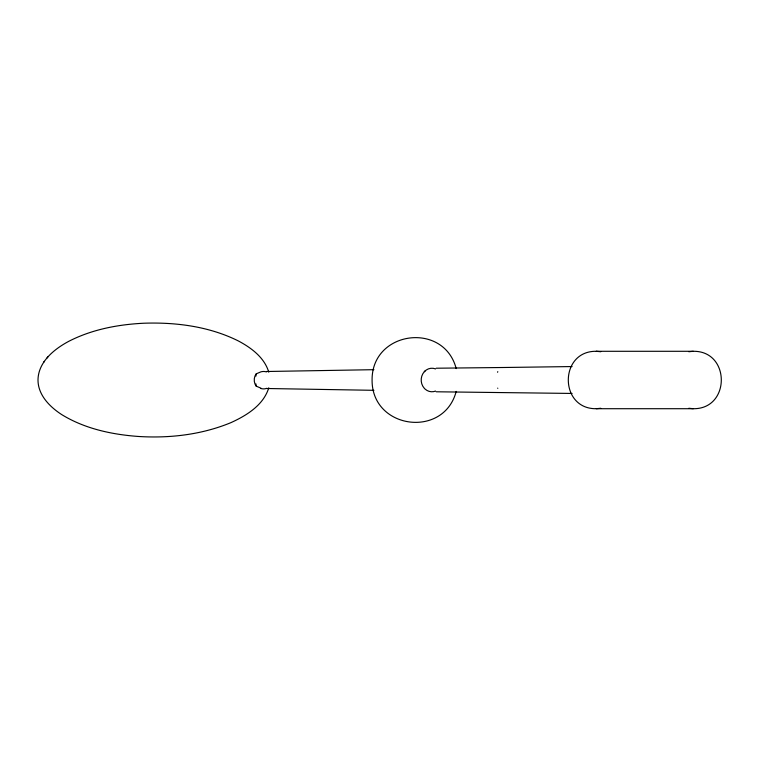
<?xml version="1.0" encoding="UTF-8"?>
<svg xmlns="http://www.w3.org/2000/svg" width="760" height="760" viewBox="0 0 760 760"><rect width="100%" height="100%" fill="white"/><g stroke="black" fill="none" stroke-linecap="round" stroke-linejoin="round"><path stroke-width="1.14" d="M268.774 387.828C263.454 405.222 246.525 415.54 230.898 422.655C201.837 434.663 169.832 438.416 138.586 436.477C111.853 434.549 84.673 428.735 61.627 414.542C49.789 406.847 38.009 395.048 38 380C38.209 361.922 54.273 349.011 68.913 341.249C92.007 329.422 118.019 324.491 143.773 323.228C175.987 322.116 209.218 326.43 238.317 340.926C251.19 347.748 264.47 357.533 268.774 372.172M456.199 391.409C443.821 438.795 371.688 429.238 372.087 380C371.688 330.762 443.821 321.204 456.199 368.59M497.581 372.257L497.781 371.64M43.548 362.434L44.384 361.361M46.939 358.084L47.994 356.744M424.337 371.678L425.144 370.88M255.901 376.124A25.279 19 -90 0 1 256.253 373.825L260.965 371.83A8.284 6.07 -20.9 0 1 266.399 371.906M596.315 351.291C558.971 350.731 558.971 409.269 596.315 408.709L693.291 408.709C730.635 409.269 730.635 350.731 693.291 351.291L596.315 351.291L600.789 351.728M688.807 351.728L693.291 351.291M596.315 408.709L600.789 408.272M373.91 369.683L266.627 371.498M502.692 367.507L436.23 368.22M502.759 367.507L572.1 366.558M436.23 391.78L572.1 393.442M266.627 388.502L373.91 390.317M688.807 408.272L693.291 408.709M260.965 388.17L256.234 386.175A25.279 19 -90 0 1 255.901 383.876M497.705 388.113L497.791 388.351M256.234 386.175A8.474 6.374 -90 0 1 256.234 373.825M435.556 368.913A11.771 10.745 -90 0 0 422.864 373.702A11.771 10.745 -90 0 0 424.337 388.322L425.144 389.12A11.771 10.745 90 0 0 435.556 391.087M266.579 388.331A8.284 6.317 25.9 0 1 260.908 388.502"/></g></svg>
